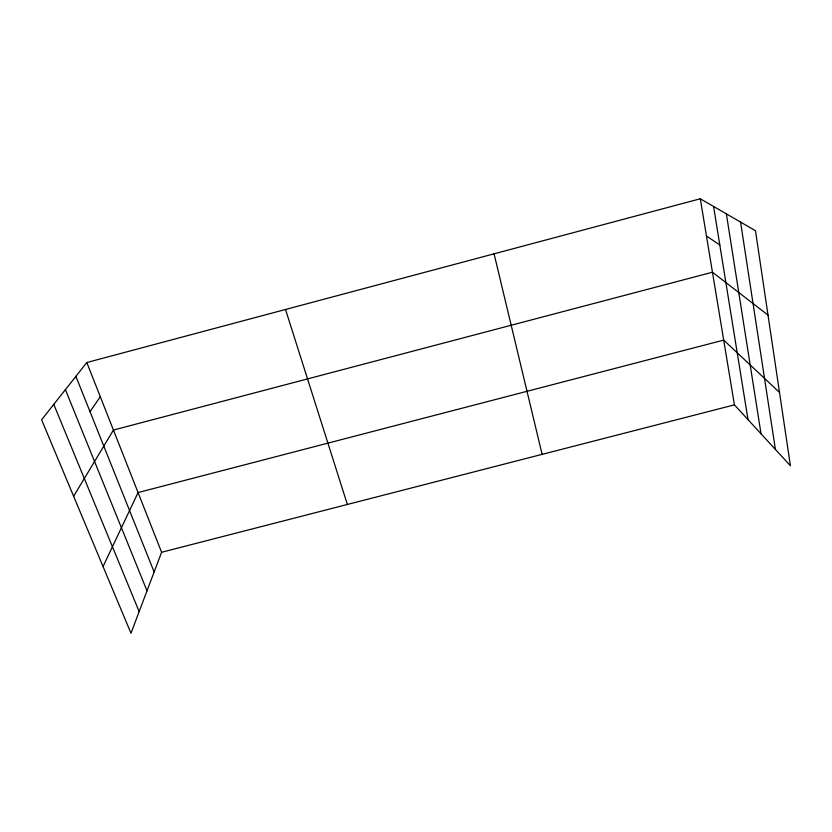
<?xml version="1.0" encoding="UTF-8"?>
<svg xmlns="http://www.w3.org/2000/svg" width="832" height="832" viewBox="0 0 832 832"><rect width="100%" height="100%" fill="white"/><g stroke="black" fill="none" stroke-linecap="round" stroke-linejoin="round"><path stroke-width="1.25" d="M86.819 362.523L161.595 552.271L130.978 633.225L41.6 419.775L86.819 362.523L700.294 198.775L755.477 230.714L790.4 465.733L734.427 404.872L700.294 198.775M103.054 566.55L138.06 492.565L723.705 340.101L779.511 392.454M73.632 496.278L113.433 430.061L712.462 272.22L768.009 315.078M90.022 411.674L100.287 396.708M161.595 552.271L734.427 404.872M706.451 235.955L719.805 245.014M53.778 404.362L139.152 611.603M65.406 389.646L147.014 590.834M75.899 376.355L154.138 571.99M285.522 309.494L347.37 504.473M494.073 253.822L542.11 454.355M713.586 206.471L748.02 419.65M726.367 213.866L761.03 433.805M740.574 222.092L775.403 449.436"/></g></svg>
